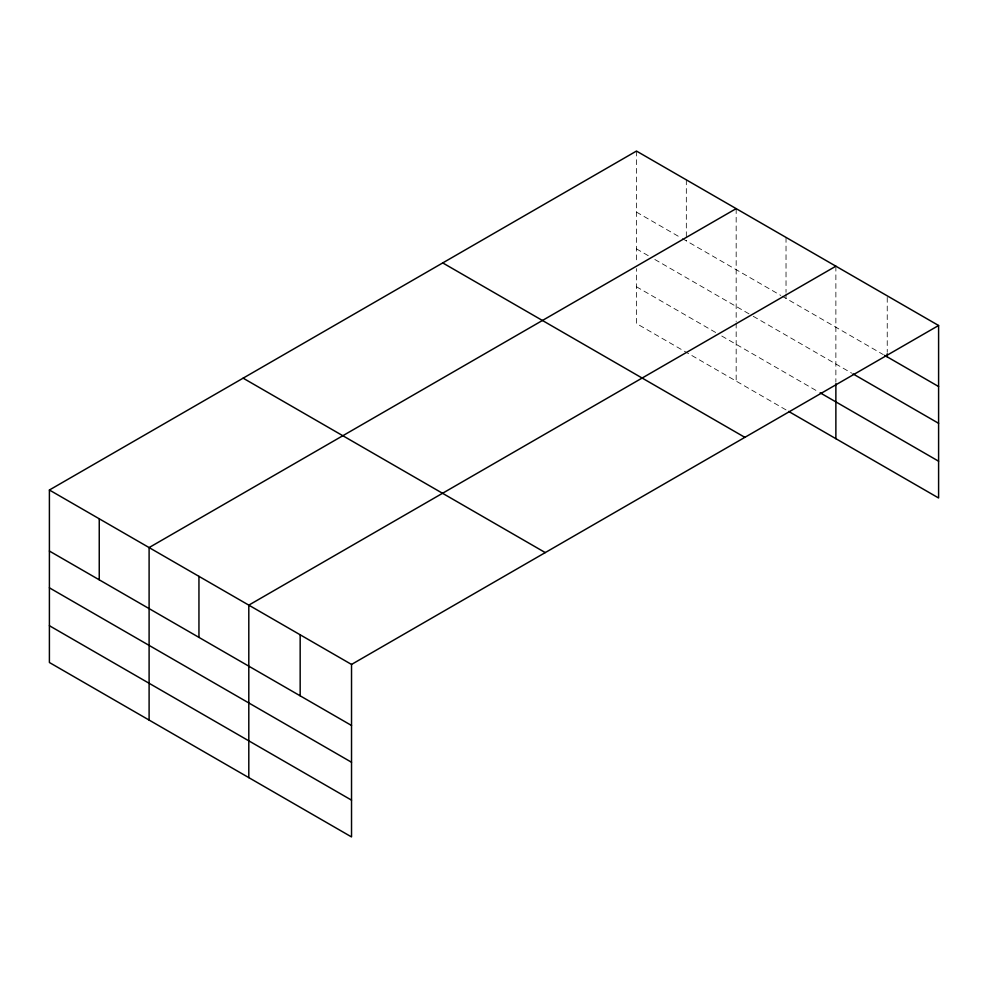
<?xml version="1.0" encoding="UTF-8"?>
<svg xmlns="http://www.w3.org/2000/svg" width="988" height="988" viewBox="0 0 988 988"><rect width="100%" height="100%" fill="white"/><g stroke="black" fill="none" stroke-linecap="round" stroke-linejoin="round"><path stroke-width="0.74" stroke-dasharray="4.94 3.71" d="M636.47 212.099L681.078 237.849M682.387 238.602L780.779 295.412M782.088 296.165L883.284 354.593M636.47 248.877L649.598 256.448M654.846 259.486L751.917 315.53M753.226 316.284L851.681 373.131M636.47 286.767L716.498 332.968M721.746 336.006L818.817 392.051M786.028 409.897L636.47 323.558L636.47 268.588M887.236 297.376L887.236 352.296M835.873 266.192L835.873 382.195M786.028 237.416L786.028 292.337M786.028 293.856L786.028 298.438M736.171 208.629L736.171 321.594M736.171 323.113L736.171 381.121M686.327 179.853L686.327 240.874M636.47 151.065L636.47 262.524"/><path stroke-width="1.48" d="M49.4 490.011L351.53 664.442L351.53 836.935L49.4 662.503L49.4 490.011L636.47 151.065L938.6 325.497L938.6 497.989L788.646 411.416M736.171 208.629L149.102 547.574L149.102 720.067M835.873 266.192L248.803 605.138L248.803 777.618M351.53 664.442L938.6 325.497M884.606 355.347L938.6 386.53M853.002 373.884L938.6 423.309M820.139 392.804L938.6 461.198M442.735 262.919L744.866 437.351M243.134 378.169L545.265 552.588M49.4 551.045L351.53 725.476M49.4 587.823L351.53 762.254M49.4 625.713L351.53 800.144M887.236 353.815L887.236 356.878M835.873 383.702L835.873 438.672M300.167 634.79L300.167 695.811M198.946 576.362L198.946 637.384M99.245 518.799L99.245 579.82"/></g></svg>
